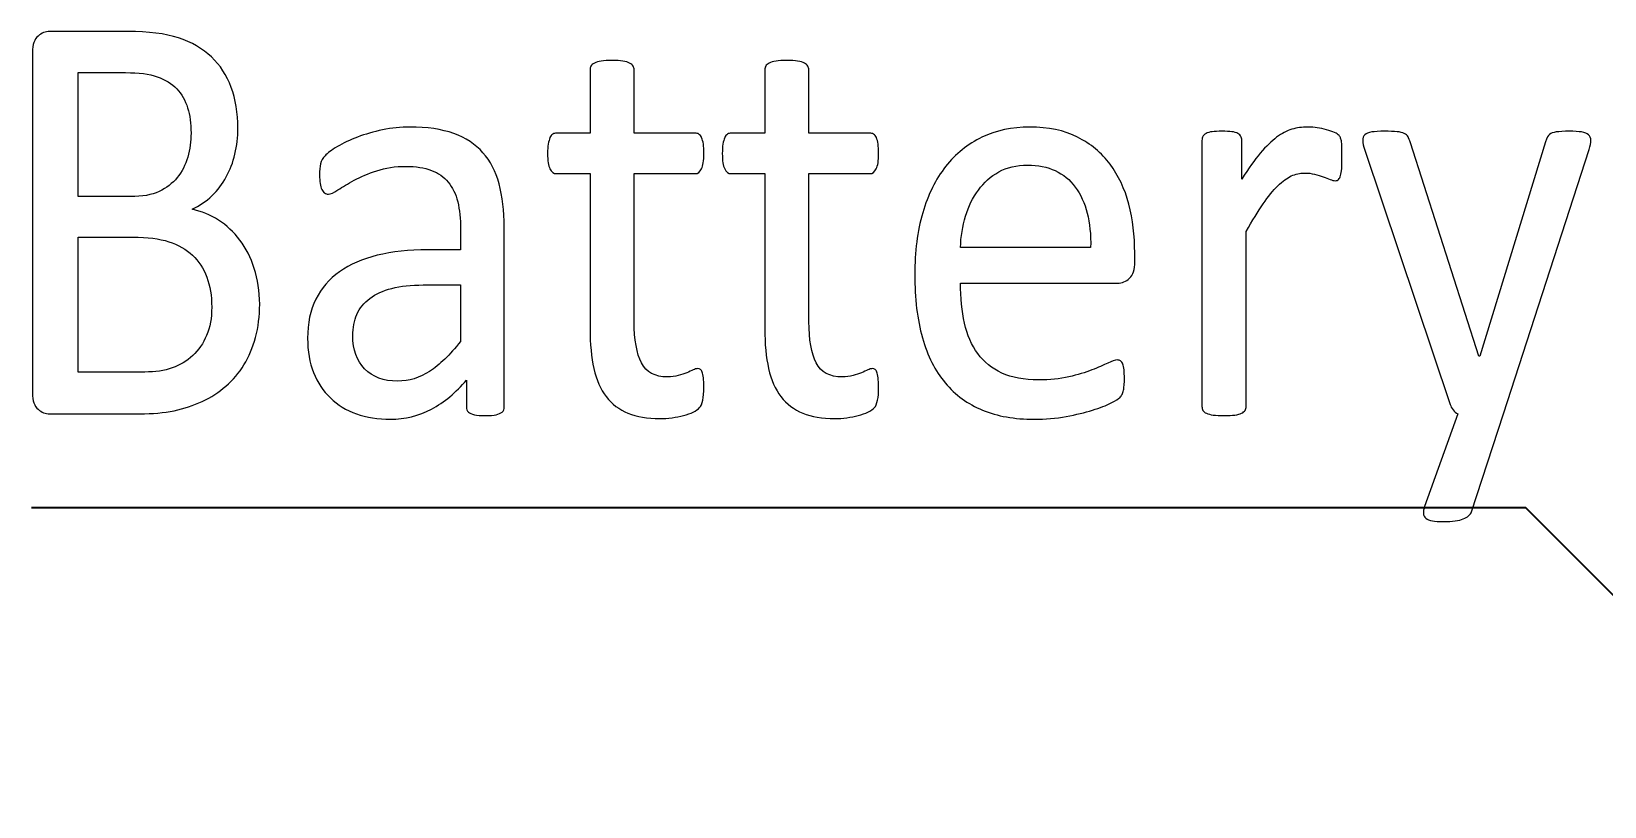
# Model space of a CAD drawing. Extents: x -260425 to 1294666, y -169889 to -2349.
# Drawn here: x 999349.1 to 999431.7, y -26566.2 to -26525.5 of the extents above; entities that cross this region are included whole.
import ezdxf

# ---------------------------------------------------------------- set-up
doc = ezdxf.new("R2010")
doc.units = 0
doc.header["$LTSCALE"] = 100
doc.layers.add('marking', color=7, linetype='Continuous')

# ---------------------------------------------------------------- blocks, each defined once
blk = doc.blocks.new('АТС')
at = {"layer": 'marking'}
for points, knots in [([(904.077, -71.294), (904.077, -71.924), (904.005, -72.506), (903.863, -73.035), (903.863, -73.035), (903.715, -73.569), (903.514, -74.046), (903.252, -74.474), (903.252, -74.474), (902.99, -74.898), (902.676, -75.268), (902.31, -75.591), (902.31, -75.591), (901.943, -75.908), (901.529, -76.178), (901.066, -76.395), (901.066, -76.395), (900.605, -76.612), (900.11, -76.776), (899.586, -76.882), (899.586, -76.882), (899.057, -76.993), (898.457, -77.046), (897.776, -77.046), (897.776, -77.046), (897.776, -77.046), (893.057, -77.046), (893.057, -77.046), (893.057, -77.046), (892.842, -77.046), (892.637, -76.967), (892.447, -76.808), (892.447, -76.808), (892.257, -76.644), (892.161, -76.363), (892.161, -75.961), (892.161, -75.961), (892.161, -75.961), (892.161, -58.065), (892.161, -58.065), (892.161, -58.065), (892.161, -57.663), (892.257, -57.382), (892.447, -57.218), (892.447, -57.218), (892.637, -57.059), (892.842, -56.98), (893.057, -56.98), (893.057, -56.98), (893.057, -56.98), (897.161, -56.98), (897.161, -56.98), (897.161, -56.98), (898.242, -56.98), (899.129, -57.091), (899.819, -57.319), (899.819, -57.319), (900.505, -57.546), (901.081, -57.88), (901.543, -58.313), (901.543, -58.313), (902.005, -58.747), (902.352, -59.282), (902.585, -59.912), (902.585, -59.912), (902.819, -60.541), (902.934, -61.256), (902.934, -62.049), (902.934, -62.049), (902.934, -62.526), (902.882, -62.981), (902.781, -63.415), (902.781, -63.415), (902.676, -63.849), (902.524, -64.251), (902.324, -64.616), (902.324, -64.616), (902.124, -64.986), (901.876, -65.314), (901.571, -65.6), (901.571, -65.6), (901.267, -65.891), (900.919, -66.129), (900.528, -66.314), (900.528, -66.314), (901.024, -66.42), (901.486, -66.606), (901.914, -66.881), (901.914, -66.881), (902.338, -67.156), (902.714, -67.505), (903.038, -67.928), (903.038, -67.928), (903.358, -68.352), (903.61, -68.849), (903.796, -69.415), (903.796, -69.415), (903.981, -69.987), (904.077, -70.611), (904.077, -71.294)], [0, 0, 0, 0, 0.038462, 0.038462, 0.038462, 0.038462, 0.076923, 0.076923, 0.076923, 0.076923, 0.115385, 0.115385, 0.115385, 0.115385, 0.153846, 0.153846, 0.153846, 0.153846, 0.192308, 0.192308, 0.192308, 0.192308, 0.230769, 0.230769, 0.230769, 0.230769, 0.269231, 0.269231, 0.269231, 0.269231, 0.307692, 0.307692, 0.307692, 0.307692, 0.346154, 0.346154, 0.346154, 0.346154, 0.384615, 0.384615, 0.384615, 0.384615, 0.423077, 0.423077, 0.423077, 0.423077, 0.461538, 0.461538, 0.461538, 0.461538, 0.5, 0.5, 0.5, 0.5, 0.538462, 0.538462, 0.538462, 0.538462, 0.576923, 0.576923, 0.576923, 0.576923, 0.615385, 0.615385, 0.615385, 0.615385, 0.653846, 0.653846, 0.653846, 0.653846, 0.692308, 0.692308, 0.692308, 0.692308, 0.730769, 0.730769, 0.730769, 0.730769, 0.769231, 0.769231, 0.769231, 0.769231, 0.807692, 0.807692, 0.807692, 0.807692, 0.846154, 0.846154, 0.846154, 0.846154, 0.884615, 0.884615, 0.884615, 0.884615, 0.923077, 0.923077, 0.923077, 0.923077, 1, 1, 1, 1]), ([(927.383, -75.623), (927.383, -75.924), (927.364, -76.162), (927.327, -76.337), (927.327, -76.337), (927.293, -76.512), (927.236, -76.644), (927.16, -76.723), (927.16, -76.723), (927.088, -76.808), (926.974, -76.887), (926.826, -76.956), (926.826, -76.956), (926.679, -77.03), (926.508, -77.088), (926.317, -77.136), (926.317, -77.136), (926.126, -77.184), (925.926, -77.221), (925.712, -77.252), (925.712, -77.252), (925.498, -77.284), (925.288, -77.3), (925.074, -77.3), (925.074, -77.3), (924.421, -77.3), (923.864, -77.205), (923.402, -77.014), (923.402, -77.014), (922.94, -76.824), (922.559, -76.533), (922.259, -76.146), (922.259, -76.146), (921.964, -75.76), (921.749, -75.268), (921.612, -74.675), (921.612, -74.675), (921.479, -74.083), (921.412, -73.384), (921.412, -72.58), (921.412, -72.58), (921.412, -72.58), (921.412, -64.441), (921.412, -64.441), (921.412, -64.441), (921.412, -64.441), (919.644, -64.441), (919.644, -64.441), (919.644, -64.441), (919.507, -64.441), (919.392, -64.357), (919.307, -64.193), (919.307, -64.193), (919.226, -64.028), (919.183, -63.759), (919.183, -63.383), (919.183, -63.383), (919.183, -63.187), (919.193, -63.023), (919.216, -62.891), (919.216, -62.891), (919.24, -62.753), (919.274, -62.642), (919.307, -62.552), (919.307, -62.552), (919.345, -62.467), (919.397, -62.404), (919.455, -62.367), (919.455, -62.367), (919.516, -62.33), (919.583, -62.314), (919.659, -62.314), (919.659, -62.314), (919.659, -62.314), (921.412, -62.314), (921.412, -62.314), (921.412, -62.314), (921.412, -62.314), (921.412, -59.001), (921.412, -59.001), (921.412, -59.001), (921.412, -58.927), (921.425, -58.859), (921.459, -58.8), (921.459, -58.8), (921.492, -58.737), (921.554, -58.684), (921.645, -58.636), (921.645, -58.636), (921.731, -58.589), (921.849, -58.557), (922.002, -58.536), (922.002, -58.536), (922.15, -58.515), (922.335, -58.504), (922.564, -58.504), (922.564, -58.504), (922.797, -58.504), (922.988, -58.515), (923.135, -58.536), (923.135, -58.536), (923.288, -58.557), (923.402, -58.589), (923.488, -58.636), (923.488, -58.636), (923.574, -58.684), (923.63, -58.737), (923.669, -58.8), (923.669, -58.8), (923.707, -58.859), (923.726, -58.927), (923.726, -59.001), (923.726, -59.001), (923.726, -59.001), (923.726, -62.314), (923.726, -62.314), (923.726, -62.314), (923.726, -62.314), (926.926, -62.314), (926.926, -62.314), (926.926, -62.314), (927.003, -62.314), (927.065, -62.33), (927.121, -62.367), (927.121, -62.367), (927.174, -62.404), (927.227, -62.467), (927.265, -62.552), (927.265, -62.552), (927.308, -62.642), (927.336, -62.753), (927.355, -62.891), (927.355, -62.891), (927.374, -63.023), (927.383, -63.187), (927.383, -63.383), (927.383, -63.383), (927.383, -63.759), (927.341, -64.028), (927.26, -64.193), (927.26, -64.193), (927.174, -64.357), (927.065, -64.441), (926.926, -64.441), (926.926, -64.441), (926.926, -64.441), (923.726, -64.441), (923.726, -64.441), (923.726, -64.441), (923.726, -64.441), (923.726, -72.204), (923.726, -72.204), (923.726, -72.204), (923.726, -73.162), (923.855, -73.887), (924.107, -74.374), (924.107, -74.374), (924.359, -74.866), (924.817, -75.109), (925.474, -75.109), (925.474, -75.109), (925.683, -75.109), (925.874, -75.088), (926.041, -75.04), (926.041, -75.04), (926.207, -74.993), (926.355, -74.945), (926.483, -74.892), (926.483, -74.892), (926.612, -74.839), (926.722, -74.792), (926.817, -74.744), (926.817, -74.744), (926.907, -74.696), (926.993, -74.675), (927.065, -74.675), (927.065, -74.675), (927.112, -74.675), (927.155, -74.686), (927.198, -74.712), (927.198, -74.712), (927.236, -74.739), (927.269, -74.786), (927.293, -74.861), (927.293, -74.861), (927.317, -74.935), (927.336, -75.03), (927.355, -75.157), (927.355, -75.157), (927.374, -75.279), (927.383, -75.437), (927.383, -75.623)], [0, 0, 0, 0, 0.020408, 0.020408, 0.020408, 0.020408, 0.040816, 0.040816, 0.040816, 0.040816, 0.061224, 0.061224, 0.061224, 0.061224, 0.081633, 0.081633, 0.081633, 0.081633, 0.102041, 0.102041, 0.102041, 0.102041, 0.122449, 0.122449, 0.122449, 0.122449, 0.142857, 0.142857, 0.142857, 0.142857, 0.163265, 0.163265, 0.163265, 0.163265, 0.183673, 0.183673, 0.183673, 0.183673, 0.204082, 0.204082, 0.204082, 0.204082, 0.22449, 0.22449, 0.22449, 0.22449, 0.244898, 0.244898, 0.244898, 0.244898, 0.265306, 0.265306, 0.265306, 0.265306, 0.285714, 0.285714, 0.285714, 0.285714, 0.306122, 0.306122, 0.306122, 0.306122, 0.326531, 0.326531, 0.326531, 0.326531, 0.346939, 0.346939, 0.346939, 0.346939, 0.367347, 0.367347, 0.367347, 0.367347, 0.387755, 0.387755, 0.387755, 0.387755, 0.408163, 0.408163, 0.408163, 0.408163, 0.428571, 0.428571, 0.428571, 0.428571, 0.44898, 0.44898, 0.44898, 0.44898, 0.469388, 0.469388, 0.469388, 0.469388, 0.489796, 0.489796, 0.489796, 0.489796, 0.510204, 0.510204, 0.510204, 0.510204, 0.530612, 0.530612, 0.530612, 0.530612, 0.55102, 0.55102, 0.55102, 0.55102, 0.571429, 0.571429, 0.571429, 0.571429, 0.591837, 0.591837, 0.591837, 0.591837, 0.612245, 0.612245, 0.612245, 0.612245, 0.632653, 0.632653, 0.632653, 0.632653, 0.653061, 0.653061, 0.653061, 0.653061, 0.673469, 0.673469, 0.673469, 0.673469, 0.693878, 0.693878, 0.693878, 0.693878, 0.714286, 0.714286, 0.714286, 0.714286, 0.734694, 0.734694, 0.734694, 0.734694, 0.755102, 0.755102, 0.755102, 0.755102, 0.77551, 0.77551, 0.77551, 0.77551, 0.795918, 0.795918, 0.795918, 0.795918, 0.816327, 0.816327, 0.816327, 0.816327, 0.836735, 0.836735, 0.836735, 0.836735, 0.857143, 0.857143, 0.857143, 0.857143, 0.877551, 0.877551, 0.877551, 0.877551, 0.897959, 0.897959, 0.897959, 0.897959, 0.918367, 0.918367, 0.918367, 0.918367, 0.938776, 0.938776, 0.938776, 0.938776, 0.959184, 0.959184, 0.959184, 0.959184, 1, 1, 1, 1]), ([(936.55, -75.623), (936.55, -75.924), (936.532, -76.162), (936.494, -76.337), (936.494, -76.337), (936.46, -76.512), (936.403, -76.644), (936.327, -76.723), (936.327, -76.723), (936.255, -76.808), (936.141, -76.887), (935.993, -76.956), (935.993, -76.956), (935.846, -77.03), (935.675, -77.088), (935.484, -77.136), (935.484, -77.136), (935.293, -77.184), (935.093, -77.221), (934.879, -77.252), (934.879, -77.252), (934.665, -77.284), (934.455, -77.3), (934.241, -77.3), (934.241, -77.3), (933.589, -77.3), (933.032, -77.205), (932.569, -77.014), (932.569, -77.014), (932.107, -76.824), (931.727, -76.533), (931.426, -76.146), (931.426, -76.146), (931.131, -75.76), (930.917, -75.268), (930.779, -74.675), (930.779, -74.675), (930.646, -74.083), (930.579, -73.384), (930.579, -72.58), (930.579, -72.58), (930.579, -72.58), (930.579, -64.441), (930.579, -64.441), (930.579, -64.441), (930.579, -64.441), (928.812, -64.441), (928.812, -64.441), (928.812, -64.441), (928.674, -64.441), (928.56, -64.357), (928.474, -64.193), (928.474, -64.193), (928.393, -64.028), (928.35, -63.759), (928.35, -63.383), (928.35, -63.383), (928.35, -63.187), (928.36, -63.023), (928.383, -62.891), (928.383, -62.891), (928.407, -62.753), (928.441, -62.642), (928.474, -62.552), (928.474, -62.552), (928.512, -62.467), (928.564, -62.404), (928.622, -62.367), (928.622, -62.367), (928.683, -62.33), (928.75, -62.314), (928.826, -62.314), (928.826, -62.314), (928.826, -62.314), (930.579, -62.314), (930.579, -62.314), (930.579, -62.314), (930.579, -62.314), (930.579, -59.001), (930.579, -59.001), (930.579, -59.001), (930.579, -58.927), (930.593, -58.859), (930.626, -58.8), (930.626, -58.8), (930.659, -58.737), (930.721, -58.684), (930.812, -58.636), (930.812, -58.636), (930.898, -58.589), (931.016, -58.557), (931.169, -58.536), (931.169, -58.536), (931.317, -58.515), (931.502, -58.504), (931.731, -58.504), (931.731, -58.504), (931.964, -58.504), (932.155, -58.515), (932.303, -58.536), (932.303, -58.536), (932.455, -58.557), (932.569, -58.589), (932.655, -58.636), (932.655, -58.636), (932.741, -58.684), (932.798, -58.737), (932.836, -58.8), (932.836, -58.8), (932.874, -58.859), (932.893, -58.927), (932.893, -59.001), (932.893, -59.001), (932.893, -59.001), (932.893, -62.314), (932.893, -62.314), (932.893, -62.314), (932.893, -62.314), (936.093, -62.314), (936.093, -62.314), (936.093, -62.314), (936.17, -62.314), (936.232, -62.33), (936.289, -62.367), (936.289, -62.367), (936.341, -62.404), (936.394, -62.467), (936.432, -62.552), (936.432, -62.552), (936.475, -62.642), (936.503, -62.753), (936.523, -62.891), (936.523, -62.891), (936.541, -63.023), (936.55, -63.187), (936.55, -63.383), (936.55, -63.383), (936.55, -63.759), (936.508, -64.028), (936.427, -64.193), (936.427, -64.193), (936.341, -64.357), (936.232, -64.441), (936.093, -64.441), (936.093, -64.441), (936.093, -64.441), (932.893, -64.441), (932.893, -64.441), (932.893, -64.441), (932.893, -64.441), (932.893, -72.204), (932.893, -72.204), (932.893, -72.204), (932.893, -73.162), (933.022, -73.887), (933.275, -74.374), (933.275, -74.374), (933.527, -74.866), (933.984, -75.109), (934.641, -75.109), (934.641, -75.109), (934.85, -75.109), (935.041, -75.088), (935.208, -75.04), (935.208, -75.04), (935.374, -74.993), (935.522, -74.945), (935.65, -74.892), (935.65, -74.892), (935.779, -74.839), (935.889, -74.792), (935.984, -74.744), (935.984, -74.744), (936.074, -74.696), (936.16, -74.675), (936.232, -74.675), (936.232, -74.675), (936.28, -74.675), (936.322, -74.686), (936.365, -74.712), (936.365, -74.712), (936.403, -74.739), (936.436, -74.786), (936.46, -74.861), (936.46, -74.861), (936.484, -74.935), (936.503, -75.03), (936.523, -75.157), (936.523, -75.157), (936.541, -75.279), (936.55, -75.437), (936.55, -75.623)], [0, 0, 0, 0, 0.020408, 0.020408, 0.020408, 0.020408, 0.040816, 0.040816, 0.040816, 0.040816, 0.061224, 0.061224, 0.061224, 0.061224, 0.081633, 0.081633, 0.081633, 0.081633, 0.102041, 0.102041, 0.102041, 0.102041, 0.122449, 0.122449, 0.122449, 0.122449, 0.142857, 0.142857, 0.142857, 0.142857, 0.163265, 0.163265, 0.163265, 0.163265, 0.183673, 0.183673, 0.183673, 0.183673, 0.204082, 0.204082, 0.204082, 0.204082, 0.22449, 0.22449, 0.22449, 0.22449, 0.244898, 0.244898, 0.244898, 0.244898, 0.265306, 0.265306, 0.265306, 0.265306, 0.285714, 0.285714, 0.285714, 0.285714, 0.306122, 0.306122, 0.306122, 0.306122, 0.326531, 0.326531, 0.326531, 0.326531, 0.346939, 0.346939, 0.346939, 0.346939, 0.367347, 0.367347, 0.367347, 0.367347, 0.387755, 0.387755, 0.387755, 0.387755, 0.408163, 0.408163, 0.408163, 0.408163, 0.428571, 0.428571, 0.428571, 0.428571, 0.44898, 0.44898, 0.44898, 0.44898, 0.469388, 0.469388, 0.469388, 0.469388, 0.489796, 0.489796, 0.489796, 0.489796, 0.510204, 0.510204, 0.510204, 0.510204, 0.530612, 0.530612, 0.530612, 0.530612, 0.55102, 0.55102, 0.55102, 0.55102, 0.571429, 0.571429, 0.571429, 0.571429, 0.591837, 0.591837, 0.591837, 0.591837, 0.612245, 0.612245, 0.612245, 0.612245, 0.632653, 0.632653, 0.632653, 0.632653, 0.653061, 0.653061, 0.653061, 0.653061, 0.673469, 0.673469, 0.673469, 0.673469, 0.693878, 0.693878, 0.693878, 0.693878, 0.714286, 0.714286, 0.714286, 0.714286, 0.734694, 0.734694, 0.734694, 0.734694, 0.755102, 0.755102, 0.755102, 0.755102, 0.77551, 0.77551, 0.77551, 0.77551, 0.795918, 0.795918, 0.795918, 0.795918, 0.816327, 0.816327, 0.816327, 0.816327, 0.836735, 0.836735, 0.836735, 0.836735, 0.857143, 0.857143, 0.857143, 0.857143, 0.877551, 0.877551, 0.877551, 0.877551, 0.897959, 0.897959, 0.897959, 0.897959, 0.918367, 0.918367, 0.918367, 0.918367, 0.938776, 0.938776, 0.938776, 0.938776, 0.959184, 0.959184, 0.959184, 0.959184, 1, 1, 1, 1]), ([(900.476, -62.309), (900.476, -61.822), (900.414, -61.383), (900.295, -60.986), (900.295, -60.986), (900.176, -60.594), (899.985, -60.261), (899.724, -59.986), (899.724, -59.986), (899.462, -59.71), (899.123, -59.504), (898.705, -59.356), (898.705, -59.356), (898.285, -59.213), (897.733, -59.139), (897.043, -59.139), (897.043, -59.139), (897.043, -59.139), (894.561, -59.139), (894.561, -59.139), (894.561, -59.139), (894.561, -59.139), (894.561, -65.648), (894.561, -65.648), (894.561, -65.648), (894.561, -65.648), (897.295, -65.648), (897.295, -65.648), (897.295, -65.648), (897.919, -65.648), (898.419, -65.558), (898.805, -65.378), (898.805, -65.378), (899.185, -65.193), (899.499, -64.949), (899.752, -64.648), (899.752, -64.648), (900, -64.341), (900.185, -63.981), (900.3, -63.573), (900.3, -63.573), (900.419, -63.166), (900.476, -62.743), (900.476, -62.309)], [0, 0, 0, 0, 0.083333, 0.083333, 0.083333, 0.083333, 0.166667, 0.166667, 0.166667, 0.166667, 0.25, 0.25, 0.25, 0.25, 0.333333, 0.333333, 0.333333, 0.333333, 0.416667, 0.416667, 0.416667, 0.416667, 0.5, 0.5, 0.5, 0.5, 0.583333, 0.583333, 0.583333, 0.583333, 0.666667, 0.666667, 0.666667, 0.666667, 0.75, 0.75, 0.75, 0.75, 0.833333, 0.833333, 0.833333, 0.833333, 1, 1, 1, 1]), ([(916.907, -76.676), (916.907, -76.797), (916.868, -76.893), (916.797, -76.956), (916.797, -76.956), (916.72, -77.02), (916.621, -77.062), (916.487, -77.094), (916.487, -77.094), (916.359, -77.125), (916.168, -77.141), (915.916, -77.141), (915.916, -77.141), (915.677, -77.141), (915.482, -77.125), (915.34, -77.094), (915.34, -77.094), (915.197, -77.062), (915.091, -77.02), (915.025, -76.956), (915.025, -76.956), (914.958, -76.893), (914.925, -76.803), (914.925, -76.676), (914.925, -76.676), (914.925, -76.676), (914.925, -75.279), (914.925, -75.279), (914.925, -75.279), (914.378, -75.929), (913.768, -76.437), (913.092, -76.797), (913.092, -76.797), (912.415, -77.152), (911.701, -77.332), (910.949, -77.332), (910.949, -77.332), (910.287, -77.332), (909.686, -77.237), (909.153, -77.046), (909.153, -77.046), (908.62, -76.855), (908.163, -76.575), (907.786, -76.215), (907.786, -76.215), (907.41, -75.855), (907.115, -75.406), (906.905, -74.882), (906.905, -74.882), (906.696, -74.353), (906.591, -73.755), (906.591, -73.083), (906.591, -73.083), (906.591, -72.294), (906.734, -71.611), (907.024, -71.035), (907.024, -71.035), (907.31, -70.453), (907.724, -69.971), (908.267, -69.59), (908.267, -69.59), (908.805, -69.209), (909.468, -68.918), (910.249, -68.727), (910.249, -68.727), (911.03, -68.537), (911.911, -68.442), (912.887, -68.442), (912.887, -68.442), (912.887, -68.442), (914.621, -68.442), (914.621, -68.442), (914.621, -68.442), (914.621, -68.442), (914.621, -67.352), (914.621, -67.352), (914.621, -67.352), (914.621, -66.817), (914.568, -66.341), (914.468, -65.923), (914.468, -65.923), (914.363, -65.51), (914.201, -65.166), (913.973, -64.891), (913.973, -64.891), (913.744, -64.616), (913.449, -64.409), (913.087, -64.272), (913.087, -64.272), (912.725, -64.129), (912.277, -64.06), (911.749, -64.06), (911.749, -64.06), (911.182, -64.06), (910.673, -64.134), (910.224, -64.288), (910.224, -64.288), (909.773, -64.441), (909.377, -64.605), (909.039, -64.79), (909.039, -64.79), (908.701, -64.976), (908.415, -65.14), (908.186, -65.293), (908.186, -65.293), (907.963, -65.447), (907.791, -65.521), (907.682, -65.521), (907.682, -65.521), (907.606, -65.521), (907.539, -65.5), (907.487, -65.457), (907.487, -65.457), (907.429, -65.42), (907.381, -65.357), (907.339, -65.272), (907.339, -65.272), (907.296, -65.193), (907.267, -65.087), (907.248, -64.96), (907.248, -64.96), (907.229, -64.828), (907.219, -64.69), (907.219, -64.531), (907.219, -64.531), (907.219, -64.277), (907.234, -64.071), (907.267, -63.923), (907.267, -63.923), (907.3, -63.774), (907.381, -63.632), (907.506, -63.499), (907.506, -63.499), (907.629, -63.367), (907.849, -63.208), (908.153, -63.023), (908.153, -63.023), (908.458, -62.843), (908.815, -62.674), (909.215, -62.52), (909.215, -62.52), (909.611, -62.372), (910.049, -62.245), (910.525, -62.145), (910.525, -62.145), (910.997, -62.044), (911.477, -61.996), (911.958, -61.996), (911.958, -61.996), (912.859, -61.996), (913.625, -62.108), (914.258, -62.335), (914.258, -62.335), (914.892, -62.563), (915.401, -62.901), (915.792, -63.341), (915.792, -63.341), (916.182, -63.78), (916.463, -64.325), (916.639, -64.976), (916.639, -64.976), (916.816, -65.627), (916.907, -66.389), (916.907, -67.256), (916.907, -67.256), (916.907, -67.256), (916.907, -76.676), (916.907, -76.676)], [0, 0, 0, 0, 0.023256, 0.023256, 0.023256, 0.023256, 0.046512, 0.046512, 0.046512, 0.046512, 0.069767, 0.069767, 0.069767, 0.069767, 0.093023, 0.093023, 0.093023, 0.093023, 0.116279, 0.116279, 0.116279, 0.116279, 0.139535, 0.139535, 0.139535, 0.139535, 0.162791, 0.162791, 0.162791, 0.162791, 0.186047, 0.186047, 0.186047, 0.186047, 0.209302, 0.209302, 0.209302, 0.209302, 0.232558, 0.232558, 0.232558, 0.232558, 0.255814, 0.255814, 0.255814, 0.255814, 0.27907, 0.27907, 0.27907, 0.27907, 0.302326, 0.302326, 0.302326, 0.302326, 0.325581, 0.325581, 0.325581, 0.325581, 0.348837, 0.348837, 0.348837, 0.348837, 0.372093, 0.372093, 0.372093, 0.372093, 0.395349, 0.395349, 0.395349, 0.395349, 0.418605, 0.418605, 0.418605, 0.418605, 0.44186, 0.44186, 0.44186, 0.44186, 0.465116, 0.465116, 0.465116, 0.465116, 0.488372, 0.488372, 0.488372, 0.488372, 0.511628, 0.511628, 0.511628, 0.511628, 0.534884, 0.534884, 0.534884, 0.534884, 0.55814, 0.55814, 0.55814, 0.55814, 0.581395, 0.581395, 0.581395, 0.581395, 0.604651, 0.604651, 0.604651, 0.604651, 0.627907, 0.627907, 0.627907, 0.627907, 0.651163, 0.651163, 0.651163, 0.651163, 0.674419, 0.674419, 0.674419, 0.674419, 0.697674, 0.697674, 0.697674, 0.697674, 0.72093, 0.72093, 0.72093, 0.72093, 0.744186, 0.744186, 0.744186, 0.744186, 0.767442, 0.767442, 0.767442, 0.767442, 0.790698, 0.790698, 0.790698, 0.790698, 0.813953, 0.813953, 0.813953, 0.813953, 0.837209, 0.837209, 0.837209, 0.837209, 0.860465, 0.860465, 0.860465, 0.860465, 0.883721, 0.883721, 0.883721, 0.883721, 0.906977, 0.906977, 0.906977, 0.906977, 0.930233, 0.930233, 0.930233, 0.930233, 0.953488, 0.953488, 0.953488, 0.953488, 1, 1, 1, 1]), ([(949.99, -69.071), (949.99, -69.474), (949.899, -69.759), (949.718, -69.934), (949.718, -69.934), (949.537, -70.103), (949.327, -70.188), (949.094, -70.188), (949.094, -70.188), (949.094, -70.188), (940.846, -70.188), (940.846, -70.188), (940.846, -70.188), (940.846, -70.966), (940.917, -71.664), (941.056, -72.283), (941.056, -72.283), (941.193, -72.908), (941.426, -73.442), (941.755, -73.887), (941.755, -73.887), (942.079, -74.331), (942.503, -74.67), (943.022, -74.908), (943.022, -74.908), (943.546, -75.146), (944.184, -75.268), (944.936, -75.268), (944.936, -75.268), (945.532, -75.268), (946.065, -75.215), (946.527, -75.104), (946.527, -75.104), (946.994, -74.998), (947.399, -74.876), (947.737, -74.744), (947.737, -74.744), (948.075, -74.612), (948.356, -74.49), (948.575, -74.384), (948.575, -74.384), (948.795, -74.273), (948.956, -74.22), (949.07, -74.22), (949.07, -74.22), (949.137, -74.22), (949.194, -74.236), (949.246, -74.273), (949.246, -74.273), (949.294, -74.31), (949.337, -74.363), (949.361, -74.437), (949.361, -74.437), (949.389, -74.506), (949.413, -74.607), (949.427, -74.734), (949.427, -74.734), (949.442, -74.866), (949.447, -75.019), (949.447, -75.204), (949.447, -75.204), (949.447, -75.337), (949.442, -75.453), (949.433, -75.554), (949.433, -75.554), (949.423, -75.649), (949.413, -75.739), (949.399, -75.813), (949.399, -75.813), (949.385, -75.892), (949.361, -75.961), (949.327, -76.025), (949.327, -76.025), (949.294, -76.083), (949.256, -76.141), (949.204, -76.199), (949.204, -76.199), (949.151, -76.258), (948.999, -76.347), (948.751, -76.474), (948.751, -76.474), (948.498, -76.607), (948.175, -76.728), (947.775, -76.855), (947.775, -76.855), (947.375, -76.977), (946.913, -77.088), (946.389, -77.184), (946.389, -77.184), (945.865, -77.284), (945.308, -77.332), (944.713, -77.332), (944.713, -77.332), (943.679, -77.332), (942.779, -77.173), (942.003, -76.85), (942.003, -76.85), (941.227, -76.533), (940.574, -76.056), (940.046, -75.427), (940.046, -75.427), (939.517, -74.792), (939.117, -74.003), (938.851, -73.051), (938.851, -73.051), (938.579, -72.104), (938.446, -70.998), (938.446, -69.733), (938.446, -69.733), (938.446, -68.537), (938.583, -67.457), (938.864, -66.5), (938.864, -66.5), (939.141, -65.547), (939.546, -64.732), (940.069, -64.066), (940.069, -64.066), (940.593, -63.399), (941.231, -62.891), (941.975, -62.531), (941.975, -62.531), (942.717, -62.176), (943.55, -61.996), (944.47, -61.996), (944.47, -61.996), (945.456, -61.996), (946.293, -62.171), (946.985, -62.526), (946.985, -62.526), (947.679, -62.875), (948.246, -63.351), (948.694, -63.944), (948.694, -63.944), (949.137, -64.536), (949.466, -65.235), (949.676, -66.039), (949.676, -66.039), (949.884, -66.838), (949.99, -67.696), (949.99, -68.606), (949.99, -68.606), (949.99, -68.606), (949.99, -69.071), (949.99, -69.071)], [0, 0, 0, 0, 0.027027, 0.027027, 0.027027, 0.027027, 0.054054, 0.054054, 0.054054, 0.054054, 0.081081, 0.081081, 0.081081, 0.081081, 0.108108, 0.108108, 0.108108, 0.108108, 0.135135, 0.135135, 0.135135, 0.135135, 0.162162, 0.162162, 0.162162, 0.162162, 0.189189, 0.189189, 0.189189, 0.189189, 0.216216, 0.216216, 0.216216, 0.216216, 0.243243, 0.243243, 0.243243, 0.243243, 0.27027, 0.27027, 0.27027, 0.27027, 0.297297, 0.297297, 0.297297, 0.297297, 0.324324, 0.324324, 0.324324, 0.324324, 0.351351, 0.351351, 0.351351, 0.351351, 0.378378, 0.378378, 0.378378, 0.378378, 0.405405, 0.405405, 0.405405, 0.405405, 0.432432, 0.432432, 0.432432, 0.432432, 0.459459, 0.459459, 0.459459, 0.459459, 0.486486, 0.486486, 0.486486, 0.486486, 0.513514, 0.513514, 0.513514, 0.513514, 0.540541, 0.540541, 0.540541, 0.540541, 0.567568, 0.567568, 0.567568, 0.567568, 0.594595, 0.594595, 0.594595, 0.594595, 0.621622, 0.621622, 0.621622, 0.621622, 0.648649, 0.648649, 0.648649, 0.648649, 0.675676, 0.675676, 0.675676, 0.675676, 0.702703, 0.702703, 0.702703, 0.702703, 0.72973, 0.72973, 0.72973, 0.72973, 0.756757, 0.756757, 0.756757, 0.756757, 0.783784, 0.783784, 0.783784, 0.783784, 0.810811, 0.810811, 0.810811, 0.810811, 0.837838, 0.837838, 0.837838, 0.837838, 0.864865, 0.864865, 0.864865, 0.864865, 0.891892, 0.891892, 0.891892, 0.891892, 0.918919, 0.918919, 0.918919, 0.918919, 0.945946, 0.945946, 0.945946, 0.945946, 1, 1, 1, 1]), ([(960.862, -63.605), (960.862, -63.833), (960.858, -64.023), (960.848, -64.177), (960.848, -64.177), (960.839, -64.33), (960.819, -64.452), (960.791, -64.542), (960.791, -64.542), (960.767, -64.632), (960.729, -64.695), (960.686, -64.743), (960.686, -64.743), (960.648, -64.79), (960.59, -64.812), (960.515, -64.812), (960.515, -64.812), (960.438, -64.812), (960.348, -64.79), (960.243, -64.743), (960.243, -64.743), (960.133, -64.695), (960.014, -64.648), (959.881, -64.605), (959.881, -64.605), (959.748, -64.558), (959.595, -64.515), (959.429, -64.473), (959.429, -64.473), (959.262, -64.431), (959.081, -64.409), (958.886, -64.409), (958.886, -64.409), (958.653, -64.409), (958.424, -64.462), (958.2, -64.563), (958.2, -64.563), (957.981, -64.669), (957.743, -64.838), (957.5, -65.082), (957.5, -65.082), (957.252, -65.32), (956.995, -65.637), (956.724, -66.029), (956.724, -66.029), (956.457, -66.426), (956.157, -66.907), (955.833, -67.479), (955.833, -67.479), (955.833, -67.479), (955.833, -76.66), (955.833, -76.66), (955.833, -76.66), (955.833, -76.744), (955.814, -76.813), (955.776, -76.871), (955.776, -76.871), (955.738, -76.924), (955.681, -76.977), (955.595, -77.02), (955.595, -77.02), (955.509, -77.057), (955.395, -77.088), (955.243, -77.11), (955.243, -77.11), (955.095, -77.131), (954.904, -77.141), (954.671, -77.141), (954.671, -77.141), (954.443, -77.141), (954.256, -77.131), (954.109, -77.11), (954.109, -77.11), (953.957, -77.088), (953.838, -77.057), (953.752, -77.02), (953.752, -77.02), (953.662, -76.977), (953.599, -76.924), (953.566, -76.871), (953.566, -76.871), (953.533, -76.813), (953.518, -76.744), (953.518, -76.66), (953.518, -76.66), (953.518, -76.66), (953.518, -62.7), (953.518, -62.7), (953.518, -62.7), (953.518, -62.616), (953.533, -62.547), (953.562, -62.489), (953.562, -62.489), (953.59, -62.436), (953.643, -62.383), (953.728, -62.335), (953.728, -62.335), (953.814, -62.288), (953.919, -62.256), (954.052, -62.24), (954.052, -62.24), (954.181, -62.224), (954.357, -62.219), (954.571, -62.219), (954.571, -62.219), (954.776, -62.219), (954.948, -62.224), (955.081, -62.24), (955.081, -62.24), (955.219, -62.256), (955.324, -62.288), (955.399, -62.335), (955.399, -62.335), (955.471, -62.383), (955.528, -62.436), (955.561, -62.489), (955.561, -62.489), (955.59, -62.547), (955.609, -62.616), (955.609, -62.7), (955.609, -62.7), (955.609, -62.7), (955.609, -64.732), (955.609, -64.732), (955.609, -64.732), (955.952, -64.171), (956.276, -63.716), (956.577, -63.362), (956.577, -63.362), (956.881, -63.012), (957.167, -62.732), (957.433, -62.531), (957.433, -62.531), (957.705, -62.33), (957.972, -62.192), (958.233, -62.113), (958.233, -62.113), (958.5, -62.034), (958.767, -61.996), (959.038, -61.996), (959.038, -61.996), (959.158, -61.996), (959.295, -62.002), (959.447, -62.018), (959.447, -62.018), (959.6, -62.034), (959.762, -62.065), (959.929, -62.102), (959.929, -62.102), (960.095, -62.145), (960.248, -62.192), (960.382, -62.245), (960.382, -62.245), (960.515, -62.298), (960.61, -62.346), (960.667, -62.399), (960.667, -62.399), (960.725, -62.452), (960.762, -62.499), (960.777, -62.547), (960.777, -62.547), (960.796, -62.594), (960.815, -62.653), (960.829, -62.721), (960.829, -62.721), (960.843, -62.796), (960.852, -62.901), (960.858, -63.039), (960.858, -63.039), (960.862, -63.182), (960.862, -63.367), (960.862, -63.605)], [0, 0, 0, 0, 0.022727, 0.022727, 0.022727, 0.022727, 0.045455, 0.045455, 0.045455, 0.045455, 0.068182, 0.068182, 0.068182, 0.068182, 0.090909, 0.090909, 0.090909, 0.090909, 0.113636, 0.113636, 0.113636, 0.113636, 0.136364, 0.136364, 0.136364, 0.136364, 0.159091, 0.159091, 0.159091, 0.159091, 0.181818, 0.181818, 0.181818, 0.181818, 0.204545, 0.204545, 0.204545, 0.204545, 0.227273, 0.227273, 0.227273, 0.227273, 0.25, 0.25, 0.25, 0.25, 0.272727, 0.272727, 0.272727, 0.272727, 0.295455, 0.295455, 0.295455, 0.295455, 0.318182, 0.318182, 0.318182, 0.318182, 0.340909, 0.340909, 0.340909, 0.340909, 0.363636, 0.363636, 0.363636, 0.363636, 0.386364, 0.386364, 0.386364, 0.386364, 0.409091, 0.409091, 0.409091, 0.409091, 0.431818, 0.431818, 0.431818, 0.431818, 0.454545, 0.454545, 0.454545, 0.454545, 0.477273, 0.477273, 0.477273, 0.477273, 0.5, 0.5, 0.5, 0.5, 0.522727, 0.522727, 0.522727, 0.522727, 0.545455, 0.545455, 0.545455, 0.545455, 0.568182, 0.568182, 0.568182, 0.568182, 0.590909, 0.590909, 0.590909, 0.590909, 0.613636, 0.613636, 0.613636, 0.613636, 0.636364, 0.636364, 0.636364, 0.636364, 0.659091, 0.659091, 0.659091, 0.659091, 0.681818, 0.681818, 0.681818, 0.681818, 0.704545, 0.704545, 0.704545, 0.704545, 0.727273, 0.727273, 0.727273, 0.727273, 0.75, 0.75, 0.75, 0.75, 0.772727, 0.772727, 0.772727, 0.772727, 0.795455, 0.795455, 0.795455, 0.795455, 0.818182, 0.818182, 0.818182, 0.818182, 0.840909, 0.840909, 0.840909, 0.840909, 0.863636, 0.863636, 0.863636, 0.863636, 0.886364, 0.886364, 0.886364, 0.886364, 0.909091, 0.909091, 0.909091, 0.909091, 0.931818, 0.931818, 0.931818, 0.931818, 0.954545, 0.954545, 0.954545, 0.954545, 1, 1, 1, 1]), ([(969.329, -77.046), (969.329, -77.046), (967.658, -82.184), (967.658, -82.184), (967.658, -82.184), (967.6, -82.348), (967.457, -82.475), (967.229, -82.565), (967.229, -82.565), (967.005, -82.655), (966.657, -82.698), (966.191, -82.698), (966.191, -82.698), (965.948, -82.698), (965.753, -82.687), (965.605, -82.66), (965.605, -82.66), (965.457, -82.634), (965.343, -82.586), (965.262, -82.528), (965.262, -82.528), (965.186, -82.465), (965.143, -82.38), (965.133, -82.279), (965.133, -82.279), (965.124, -82.174), (965.148, -82.052), (965.2, -81.904), (965.2, -81.904), (965.2, -81.904), (966.933, -77.046), (966.933, -77.046), (966.933, -77.046), (966.848, -77.004), (966.767, -76.935), (966.696, -76.845), (966.696, -76.845), (966.619, -76.75), (966.567, -76.654), (966.543, -76.549), (966.543, -76.549), (966.543, -76.549), (962.062, -63.214), (962.062, -63.214), (962.062, -63.214), (961.985, -62.997), (961.952, -62.822), (961.952, -62.7), (961.952, -62.7), (961.952, -62.573), (961.985, -62.478), (962.062, -62.404), (962.062, -62.404), (962.138, -62.33), (962.257, -62.282), (962.424, -62.256), (962.424, -62.256), (962.59, -62.229), (962.814, -62.219), (963.095, -62.219), (963.095, -62.219), (963.371, -62.219), (963.591, -62.224), (963.752, -62.24), (963.752, -62.24), (963.91, -62.256), (964.034, -62.288), (964.128, -62.33), (964.128, -62.33), (964.219, -62.367), (964.286, -62.43), (964.329, -62.504), (964.329, -62.504), (964.371, -62.584), (964.414, -62.69), (964.462, -62.822), (964.462, -62.822), (964.462, -62.822), (968.048, -74.019), (968.048, -74.019), (968.048, -74.019), (968.048, -74.019), (968.091, -74.019), (968.091, -74.019), (968.091, -74.019), (968.091, -74.019), (971.548, -62.764), (971.548, -62.764), (971.548, -62.764), (971.605, -62.563), (971.672, -62.436), (971.753, -62.383), (971.753, -62.383), (971.829, -62.325), (971.948, -62.282), (972.106, -62.256), (972.106, -62.256), (972.268, -62.229), (972.496, -62.219), (972.791, -62.219), (972.791, -62.219), (973.053, -62.219), (973.267, -62.229), (973.434, -62.256), (973.434, -62.256), (973.601, -62.282), (973.725, -62.33), (973.801, -62.404), (973.801, -62.404), (973.882, -62.478), (973.92, -62.573), (973.92, -62.7), (973.92, -62.7), (973.92, -62.822), (973.891, -62.981), (973.839, -63.166), (973.839, -63.166), (973.839, -63.166), (969.329, -77.046), (969.329, -77.046)], [0, 0, 0, 0, 0.032258, 0.032258, 0.032258, 0.032258, 0.064516, 0.064516, 0.064516, 0.064516, 0.096774, 0.096774, 0.096774, 0.096774, 0.129032, 0.129032, 0.129032, 0.129032, 0.16129, 0.16129, 0.16129, 0.16129, 0.193548, 0.193548, 0.193548, 0.193548, 0.225806, 0.225806, 0.225806, 0.225806, 0.258065, 0.258065, 0.258065, 0.258065, 0.290323, 0.290323, 0.290323, 0.290323, 0.322581, 0.322581, 0.322581, 0.322581, 0.354839, 0.354839, 0.354839, 0.354839, 0.387097, 0.387097, 0.387097, 0.387097, 0.419355, 0.419355, 0.419355, 0.419355, 0.451613, 0.451613, 0.451613, 0.451613, 0.483871, 0.483871, 0.483871, 0.483871, 0.516129, 0.516129, 0.516129, 0.516129, 0.548387, 0.548387, 0.548387, 0.548387, 0.580645, 0.580645, 0.580645, 0.580645, 0.612903, 0.612903, 0.612903, 0.612903, 0.645161, 0.645161, 0.645161, 0.645161, 0.677419, 0.677419, 0.677419, 0.677419, 0.709677, 0.709677, 0.709677, 0.709677, 0.741935, 0.741935, 0.741935, 0.741935, 0.774194, 0.774194, 0.774194, 0.774194, 0.806452, 0.806452, 0.806452, 0.806452, 0.83871, 0.83871, 0.83871, 0.83871, 0.870968, 0.870968, 0.870968, 0.870968, 0.903226, 0.903226, 0.903226, 0.903226, 0.935484, 0.935484, 0.935484, 0.935484, 1, 1, 1, 1]), ([(947.675, -68.315), (947.704, -66.971), (947.436, -65.912), (946.87, -65.145), (946.87, -65.145), (946.303, -64.378), (945.47, -63.997), (944.36, -63.997), (944.36, -63.997), (943.789, -63.997), (943.288, -64.113), (942.86, -64.351), (942.86, -64.351), (942.432, -64.589), (942.074, -64.907), (941.784, -65.304), (941.784, -65.304), (941.493, -65.695), (941.27, -66.156), (941.112, -66.674), (941.112, -66.674), (940.955, -67.198), (940.865, -67.743), (940.846, -68.315), (940.846, -68.315), (940.846, -68.315), (947.675, -68.315), (947.675, -68.315)], [0, 0, 0, 0, 0.125, 0.125, 0.125, 0.125, 0.25, 0.25, 0.25, 0.25, 0.375, 0.375, 0.375, 0.375, 0.5, 0.5, 0.5, 0.5, 0.625, 0.625, 0.625, 0.625, 0.75, 0.75, 0.75, 0.75, 1, 1, 1, 1]), ([(901.562, -71.453), (901.562, -70.855), (901.477, -70.326), (901.305, -69.87), (901.305, -69.87), (901.134, -69.415), (900.881, -69.034), (900.552, -68.722), (900.552, -68.722), (900.219, -68.41), (899.809, -68.177), (899.31, -68.013), (899.31, -68.013), (898.814, -67.854), (898.186, -67.775), (897.433, -67.775), (897.433, -67.775), (897.433, -67.775), (894.561, -67.775), (894.561, -67.775), (894.561, -67.775), (894.561, -67.775), (894.561, -74.855), (894.561, -74.855), (894.561, -74.855), (894.561, -74.855), (898.048, -74.855), (898.048, -74.855), (898.048, -74.855), (898.595, -74.855), (899.077, -74.781), (899.486, -74.638), (899.486, -74.638), (899.895, -74.495), (900.253, -74.278), (900.567, -73.993), (900.567, -73.993), (900.876, -73.707), (901.119, -73.352), (901.295, -72.929), (901.295, -72.929), (901.471, -72.506), (901.562, -72.014), (901.562, -71.453)], [0, 0, 0, 0, 0.083333, 0.083333, 0.083333, 0.083333, 0.166667, 0.166667, 0.166667, 0.166667, 0.25, 0.25, 0.25, 0.25, 0.333333, 0.333333, 0.333333, 0.333333, 0.416667, 0.416667, 0.416667, 0.416667, 0.5, 0.5, 0.5, 0.5, 0.583333, 0.583333, 0.583333, 0.583333, 0.666667, 0.666667, 0.666667, 0.666667, 0.75, 0.75, 0.75, 0.75, 0.833333, 0.833333, 0.833333, 0.833333, 1, 1, 1, 1]), ([(914.621, -70.283), (914.621, -70.283), (912.653, -70.283), (912.653, -70.283), (912.653, -70.283), (912.025, -70.283), (911.477, -70.341), (911.01, -70.463), (911.01, -70.463), (910.548, -70.58), (910.163, -70.759), (909.854, -70.992), (909.854, -70.992), (909.549, -71.225), (909.324, -71.5), (909.177, -71.828), (909.177, -71.828), (909.034, -72.156), (908.963, -72.532), (908.963, -72.956), (908.963, -72.956), (908.963, -73.68), (909.168, -74.257), (909.582, -74.686), (909.582, -74.686), (909.996, -75.115), (910.573, -75.331), (911.32, -75.331), (911.32, -75.331), (911.92, -75.331), (912.482, -75.162), (912.996, -74.818), (912.996, -74.818), (913.511, -74.48), (914.054, -73.956), (914.621, -73.252), (914.621, -73.252), (914.621, -73.252), (914.621, -70.283), (914.621, -70.283)], [0, 0, 0, 0, 0.090909, 0.090909, 0.090909, 0.090909, 0.181818, 0.181818, 0.181818, 0.181818, 0.272727, 0.272727, 0.272727, 0.272727, 0.363636, 0.363636, 0.363636, 0.363636, 0.454545, 0.454545, 0.454545, 0.454545, 0.545455, 0.545455, 0.545455, 0.545455, 0.636364, 0.636364, 0.636364, 0.636364, 0.727273, 0.727273, 0.727273, 0.727273, 0.818182, 0.818182, 0.818182, 0.818182, 1, 1, 1, 1])]:
    blk.add_open_spline(points, degree=3, knots=knots, dxfattribs=at)
at = {"layer": 'marking', "lineweight": 35}
blk.add_open_spline([(986.175, -97.658), (986.175, -97.658), (970.5, -81.983), (970.5, -81.983), (970.5, -81.983), (970.5, -81.983), (892.103, -81.983), (892.103, -81.983)], degree=3, knots=[0, 0, 0, 0, 0.333333, 0.333333, 0.333333, 0.333333, 1, 1, 1, 1], dxfattribs=at)

msp = doc.modelspace()

# ---------------------------------------------------------------- block references
msp.add_blockref('АТС', (998457.029, -26468.524))

doc.saveas('drawing.dxf')
